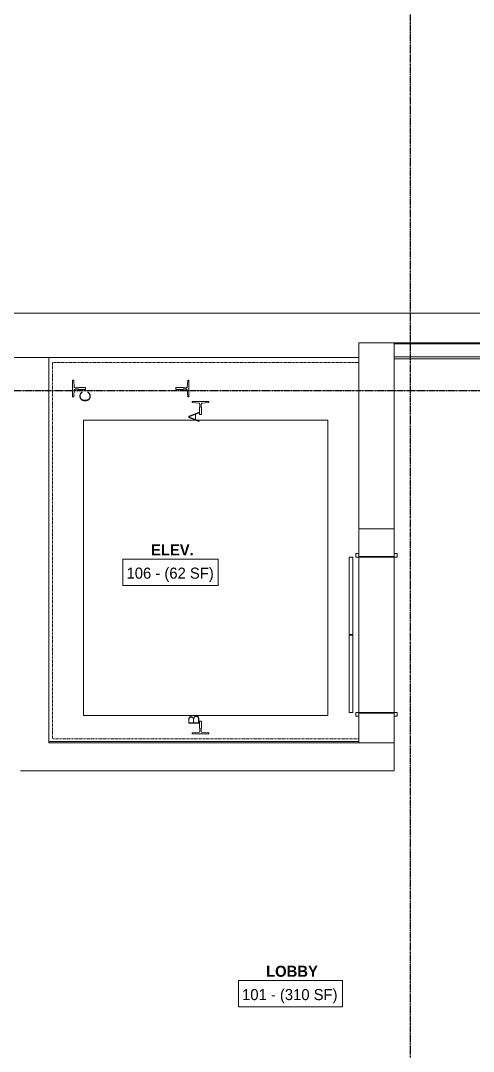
# Model space of a CAD drawing. Header units: inches. Extents: x -4093 to -1777, y 9773 to 12264.
# Drawn here: x -3586.9 to -3464.3, y 11356.2 to 11635.5 of the extents above; entities that cross this region are included whole.
import ezdxf

# ---------------------------------------------------------------- set-up
doc = ezdxf.new("R2010")
doc.units = ezdxf.units.IN
doc.header["$MEASUREMENT"] = 0
doc.linetypes.add('Dash', pattern=[0.25, 0.125, -0.125])
doc.linetypes.add('Grid Line 1_2_', pattern=[0.875, 0.5, -0.125, 0.125, -0.125])
for name, color, linetype, lineweight in [('0-1', 7, 'Continuous', 5), ('0-2', 7, 'Continuous', 9), ('A-ANNO-NOTE', 131, 'Continuous', 9), ('A-AREA-IDEN', 2, 'Continuous', 9), ('A-DETL-GENF-1', 7, 'Continuous', 9), ('A-DETL-GENF-HDLN-1', 7, 'Dash', 9), ('A-FLOR-2', 192, 'Continuous', 9), ('A-WALL-1', 7, 'Continuous', 9), ('A-WALL-2', 250, 'Continuous', 18), ('Q-SPCQ-1', 7, 'Continuous', 9), ('S-FNDN-1', 7, 'Continuous', 9), ('S-GRID-1', 1, 'Grid Line 1_2_', 30)]:
    doc.layers.add(name, color=color, linetype=linetype, lineweight=lineweight)
doc.styles.add('Arial', font='arial.ttf', dxfattribs={"height": 3})
doc.styles.add('Century Gothic', font='ufonts.com_century-gothic.ttf', dxfattribs={"height": 3})
doc.styles.add('Century Gothic_B', font='GOTHICB.TTF', dxfattribs={"height": 3})

# ---------------------------------------------------------------- blocks, each defined once
blk = doc.blocks.new('CTR - 1st Phase - Common Walls_rvt-1-BACKGROUND - 1ST FLOOR')
at = {"layer": 'A-WALL-1'}
for p, q in [((-3203.32, 11548.19), (-3485.7, 11548.19)), ((-3485.7, 11548.19), (-3485.7, 11543.81)), ((-3485.7, 11543.81), (-3198.95, 11543.81))]:
    blk.add_line(p, q, dxfattribs=at)
at = {"layer": 'A-WALL-2'}
for p, q in [((-3485.7, 11547.94), (-3203.07, 11547.94)), ((-3485.7, 11544.44), (-3199.57, 11544.44))]:
    blk.add_line(p, q, dxfattribs=at)
blk = doc.blocks.new('EcoSpace Simplex Elevator Template - EcoSpace - 111241-2828890-BACKGROUND - 1ST FLOOR')
at = {"layer": 'A-DETL-GENF-1'}
for p, q in [((-43.8, -39.87), (-43.8, -38.87)), ((-43.8, -38.87), (-22.92, -38.87)), ((-22.92, -38.87), (-22.92, -39.87)), ((-22.67, -39.87), (-22.67, -38.87)), ((-22.67, -38.87), (-1.79, -38.87)), ((-1.79, -38.87), (-1.79, -39.87)), ((-44.8, -40.75), (-44.8, -41.5)), ((-43.8, -40.75), (-44.8, -40.75)), ((-44.8, -41.5), (-44.05, -41.5)), ((-44.05, -41.5), (-44.05, -51.12)), ((-22.92, -39.87), (-43.8, -39.87)), ((-43.8, -51.87), (-43.8, -40.75)), ((-1.79, -39.87), (-22.67, -39.87)), ((-1.79, -40.75), (-0.79, -40.75)), ((-1.79, -51.87), (-1.79, -40.75)), ((-1.54, -41.5), (-1.54, -51.12)), ((-0.79, -41.5), (-1.54, -41.5)), ((-0.79, -40.75), (-0.79, -41.5)), ((-44.8, -51.12), (-44.8, -51.87)), ((-44.05, -51.12), (-44.8, -51.12)), ((-44.8, -51.87), (-43.8, -51.87)), ((-0.79, -51.87), (-1.79, -51.87)), ((-1.54, -51.12), (-0.79, -51.12)), ((-0.79, -51.12), (-0.79, -51.87))]:
    blk.add_line(p, q, dxfattribs=at)
at = {"layer": 'A-DETL-GENF-HDLN-1'}
for p, q in [((-51, -41.5), (-51, 41.5)), ((-51, 41.5), (51, 41.5)), ((51, 41.5), (51, -41.5)), ((-43.8, -41.5), (-51, -41.5)), ((51, -41.5), (-1.79, -41.5))]:
    blk.add_line(p, q, dxfattribs=at)
at = {"layer": 'Q-SPCQ-1'}
for p, q in [((46.22, 36.02), (41.69, 36.02)), ((41.69, 36.02), (41.69, 35.82)), ((41.77, 35.73), (43.57, 35.58)), ((43.67, 34.44), (43.67, 32.52)), ((43.78, 35.35), (43.78, 34.54)), ((44.14, 34.54), (44.14, 35.35)), ((44.24, 32.52), (44.24, 34.44)), ((44.34, 35.58), (46.14, 35.73)), ((46.22, 35.82), (46.22, 36.02)), ((-44.63, -33.09), (-44.63, 33.09)), ((-44.63, 33.09), (35.37, 33.09)), ((35.37, 33.09), (-44.63, 33.09)), ((-44.63, 33.09), (-44.63, -33.09)), ((35.37, 33.09), (35.37, -33.09)), ((35.37, -33.09), (35.37, 33.09)), ((43.67, 32.52), (44.24, 32.52)), ((44.24, 8.03), (43.67, 8.03)), ((43.67, 8.03), (43.67, 6.11)), ((43.78, 6.01), (43.78, 5.2)), ((44.14, 5.2), (44.14, 6.01)), ((44.24, 6.11), (44.24, 8.03)), ((-49.66, 3.64), (-49.66, -0.89)), ((-49.46, 3.64), (-49.66, 3.64)), ((-49.21, 1.77), (-49.37, 3.56)), ((40.12, 3.56), (39.97, 1.77)), ((40.41, 3.64), (40.21, 3.64)), ((40.41, -0.89), (40.41, 3.64)), ((41.69, 4.73), (41.69, 4.53)), ((41.69, 4.53), (46.22, 4.53)), ((43.57, 4.98), (41.77, 4.82)), ((46.14, 4.82), (44.34, 4.98)), ((46.22, 4.53), (46.22, 4.73)), ((-49.37, -0.8), (-49.21, 0.99)), ((-48.18, 1.56), (-48.99, 1.56)), ((-48.99, 1.2), (-48.18, 1.2)), ((-46.16, 1.66), (-48.08, 1.66)), ((-48.08, 1.09), (-46.16, 1.09)), ((-46.16, 1.09), (-46.16, 1.66)), ((38.83, 1.66), (36.91, 1.66)), ((36.91, 1.66), (36.91, 1.09)), ((36.91, 1.09), (38.83, 1.09)), ((39.74, 1.56), (38.93, 1.56)), ((38.93, 1.2), (39.74, 1.2)), ((39.97, 0.99), (40.12, -0.8)), ((-49.66, -0.89), (-49.46, -0.89)), ((40.21, -0.89), (40.41, -0.89)), ((35.37, -33.09), (-44.63, -33.09)), ((-44.63, -33.09), (35.37, -33.09))]:
    blk.add_line(p, q, dxfattribs=at)
for centre, radius, start, end in [((41.78, 35.82), 0.0906, 180, 222.5), ((41.78, 35.82), 0.0906, 180, 265), ((43.55, 35.35), 0.227, 0, 85), ((43.55, 35.35), 0.227, 0, 85), ((43.67, 34.54), 0.104, 270, 0), ((43.67, 34.54), 0.104, 270, 0), ((44.36, 35.35), 0.227, 95, 180), ((44.36, 35.35), 0.227, 95, 180), ((44.24, 34.54), 0.104, 180, 270), ((44.24, 34.54), 0.104, 180, 270), ((46.13, 35.82), 0.0906, 275, 0), ((46.13, 35.82), 0.0906, 317.5, 0), ((43.67, 6.01), 0.104, 0, 90), ((43.67, 6.01), 0.104, 0, 90), ((44.24, 6.01), 0.104, 90, 180), ((44.24, 6.01), 0.104, 90, 180), ((-49.46, 3.55), 0.0906, 47.5, 90), ((-49.46, 3.55), 0.0906, 5, 90), ((40.21, 3.55), 0.0906, 90, 175), ((40.21, 3.55), 0.0906, 90, 132.5), ((41.78, 4.73), 0.0906, 95, 180), ((41.78, 4.73), 0.0906, 137.5, 180), ((43.55, 5.2), 0.227, 275, 360), ((43.55, 5.2), 0.227, 275, 0), ((44.36, 5.2), 0.227, 180, 265), ((44.36, 5.2), 0.227, 180, 265), ((46.13, 4.73), 0.0906, 360, 85), ((46.13, 4.73), 0.0906, 0, 42.5), ((-48.99, 1.79), 0.227, 185, 270), ((-48.99, 1.79), 0.227, 185, 270), ((-48.99, 0.97), 0.227, 90, 175), ((-48.99, 0.97), 0.227, 90, 175), ((-48.18, 1.66), 0.104, 270, 0), ((-48.18, 1.66), 0.104, 270, 0), ((-48.18, 1.09), 0.104, 0, 90), ((-48.18, 1.09), 0.104, 0, 90), ((38.93, 1.66), 0.104, 180, 270), ((38.93, 1.66), 0.104, 180, 270), ((38.93, 1.09), 0.104, 90, 180), ((38.93, 1.09), 0.104, 90, 180), ((39.74, 1.79), 0.227, 270, 355), ((39.74, 1.79), 0.227, 270, 355), ((39.74, 0.97), 0.227, 5, 90), ((39.74, 0.97), 0.227, 5, 90), ((-49.46, -0.8), 0.0906, 270, 355), ((-49.46, -0.8), 0.0906, 270, 312.5), ((40.21, -0.8), 0.0906, 185, 270), ((40.21, -0.8), 0.0906, 227.5, 270)]:
    blk.add_arc(centre, radius, start, end, dxfattribs=at)
blk = doc.blocks.new('CTR - 1st Phase -Stairs _ Elevators_rvt-1-BACKGROUND - 1ST FLOOR')
at = {"layer": 'S-FNDN-1'}
for p, q in [((-3495.32, 11497.81), (-3495.32, 11490.32)), ((-3485.7, 11497.81), (-3495.32, 11497.81)), ((-3485.7, 11490.32), (-3485.7, 11497.81)), ((-3495.32, 11490.32), (-3485.7, 11490.32)), ((-3495.32, 11447.81), (-3495.32, 11439.81)), ((-3485.7, 11447.81), (-3495.32, 11447.81)), ((-3485.7, 11439.81), (-3485.7, 11447.81)), ((-3495.32, 11439.81), (-3485.7, 11439.81))]:
    blk.add_line(p, q, dxfattribs=at)
at = {"layer": '0-2', "rotation": 89.99999999999991}
blk.add_blockref('EcoSpace Simplex Elevator Template - EcoSpace - 111241-2828890-BACKGROUND - 1ST FLOOR', (-3536.82, 11491.86), dxfattribs=at)
at = {"layer": 'A-ANNO-NOTE', "char_height": 3, "attachment_point": 1, "rotation": 90, "style": 'Arial'}
for s, insert, width in [('C', (-3570.98, 11532.14), 3.737), ('A', (-3541.52, 11526.72), 3.434), ('B', (-3541.52, 11444.64), 3.434)]:
    blk.add_mtext(s, dxfattribs=dict(at, insert=insert, width=width))
blk = doc.blocks.new('CTR - 1st Phase - Structure_rvt-1-BACKGROUND - 1ST FLOOR')
at = {"layer": 'A-WALL-1'}
for p, q in [((-3211.32, 11556.19), (-3490.32, 11556.19)), ((-3485.7, 11548.19), (-3211.32, 11548.19)), ((-3579.32, 11544.19), (-3586.95, 11544.19)), ((-3579.32, 11439.81), (-3579.32, 11544.19)), ((-3579.32, 11440.19), (-3495.32, 11440.19)), ((-3495.32, 11439.81), (-3579.32, 11439.81)), ((-3586.95, 11432.19), (-3579.32, 11432.19)), ((-3579.32, 11432.19), (-3495.32, 11432.19))]:
    blk.add_line(p, q, dxfattribs=at)
at = {"layer": 'A-WALL-2'}
for p, q in [((-3490.32, 11548.19), (-3495.32, 11548.19)), ((-3495.32, 11548.19), (-3495.32, 11544.19)), ((-3495.32, 11544.19), (-3495.32, 11548.19)), ((-3495.32, 11548.19), (-3490.32, 11548.19)), ((-3485.7, 11548.19), (-3490.32, 11548.19)), ((-3490.32, 11548.19), (-3485.7, 11548.19))]:
    blk.add_line(p, q, dxfattribs=at)
at = {"layer": 'S-FNDN-1'}
for p, q in [((-3490.32, 11556.19), (-3599.32, 11556.19)), ((-3485.7, 11497.81), (-3485.7, 11548.19)), ((-3599.32, 11544.19), (-3495.32, 11544.19)), ((-3495.32, 11544.19), (-3495.32, 11497.81)), ((-3495.32, 11497.81), (-3485.7, 11497.81)), ((-3495.32, 11447.81), (-3495.32, 11490.32)), ((-3485.7, 11439.81), (-3495.32, 11439.81)), ((-3485.7, 11432.19), (-3485.7, 11439.81)), ((-3495.32, 11432.19), (-3485.7, 11432.19))]:
    blk.add_line(p, q, dxfattribs=at)
at = {"layer": 'S-GRID-1'}
for p, q in [((-3481.32, 9772.61), (-3481.32, 12247.5)), ((-1777.25, 11535.19), (-4076.95, 11535.19))]:
    blk.add_line(p, q, dxfattribs=at)

msp = doc.modelspace()

# ---------------------------------------------------------------- linework, layer by layer
at = {"layer": 'A-AREA-IDEN', "flags": 128}
for points in [[(-3559.24, 11489.61), (-3533.41, 11489.61), (-3533.41, 11482.44), (-3559.24, 11482.44)], [(-3527.94, 11375.41), (-3499.77, 11375.41), (-3499.77, 11368.25), (-3527.94, 11368.25)]]:
    msp.add_lwpolyline(points, close=True, dxfattribs=at)
at = {"layer": 'A-FLOR-2'}
msp.add_line((-3485.7, 11490.32), (-3485.7, 11447.81), dxfattribs=at)

# ---------------------------------------------------------------- block references
at = {"layer": '0-1'}
for name in ['CTR - 1st Phase - Structure_rvt-1-BACKGROUND - 1ST FLOOR', 'CTR - 1st Phase - Common Walls_rvt-1-BACKGROUND - 1ST FLOOR', 'CTR - 1st Phase -Stairs _ Elevators_rvt-1-BACKGROUND - 1ST FLOOR']:
    msp.add_blockref(name, (0, 0), dxfattribs=at)

# ---------------------------------------------------------------- texts
at = {"layer": 'A-AREA-IDEN', "char_height": 3, "attachment_point": 1}
for s, insert, width, style in [('ELEV.', (-3551.62, 11493.6), 12.726, 'Century Gothic_B'), ('106 - (62 SF)', (-3558.24, 11487.28), 28.785, 'Century Gothic'), ('LOBBY', (-3520.44, 11379.4), 15.857, 'Century Gothic_B'), ('101 - (310 SF)', (-3526.94, 11373.08), 31.613, 'Century Gothic')]:
    msp.add_mtext(s, dxfattribs=dict(at, insert=insert, width=width, style=style))

doc.saveas('drawing.dxf')
